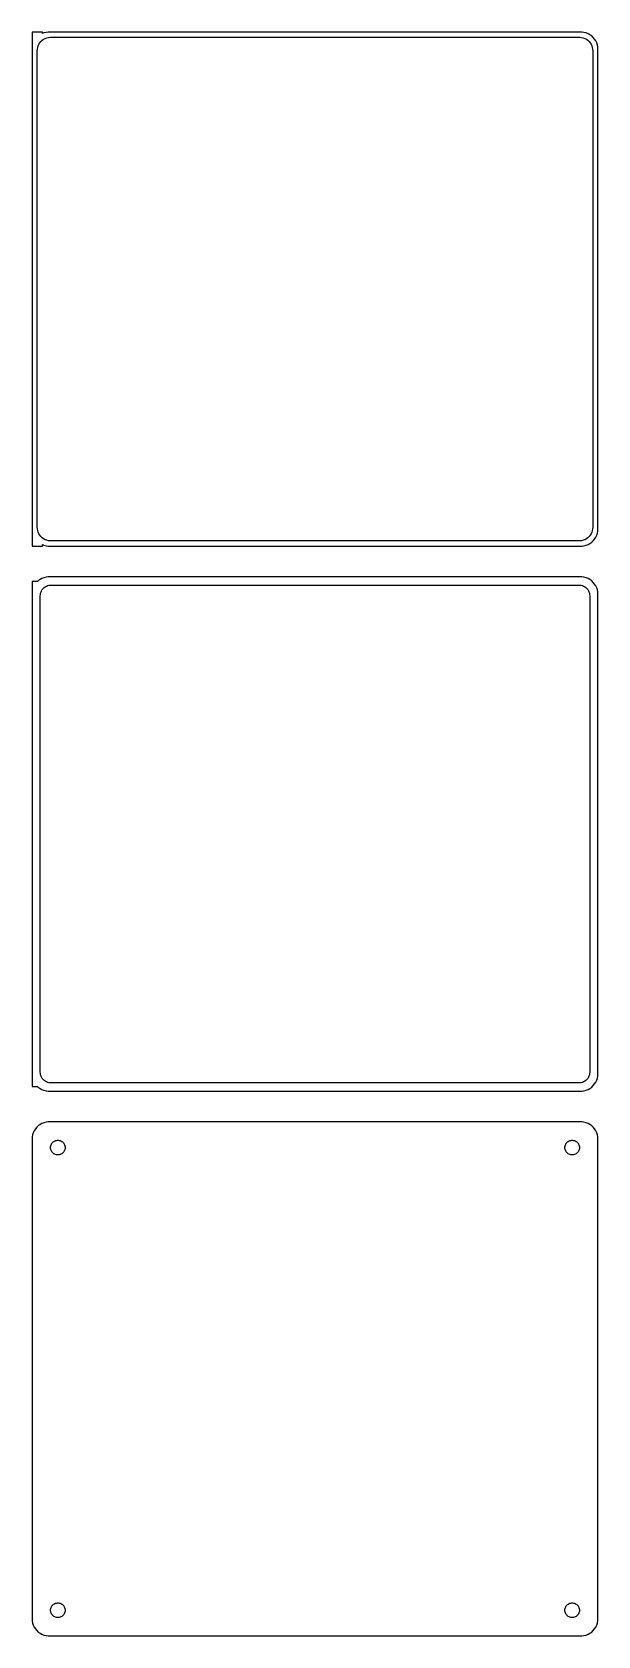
# Model space of a CAD drawing. Header units: metres. Extents: x -82 to 82, y 402 to 870.
import ezdxf

# ---------------------------------------------------------------- set-up
doc = ezdxf.new("R2010")
doc.units = ezdxf.units.M

msp = doc.modelspace()

# ---------------------------------------------------------------- linework, layer by layer
for p, q in [((-79.5, 869.979), (-82.5, 869.979)), ((-82.5, 869.979), (-82.5, 720.021)), ((-80.8743, 865.495), (-80.7191, 865.972)), ((-80.7191, 865.972), (-80.5052, 866.427)), ((-80.5052, 866.427), (-80.2361, 866.851)), ((-80.2361, 866.851), (-79.9159, 867.238)), ((-79.9159, 867.238), (-79.5497, 867.582)), ((-79.5497, 867.582), (-79.1433, 867.877)), ((-79.5, 869.575), (-79.5, 869.979)), ((-79.0451, 869.755), (-79.5, 869.575)), ((-79.1433, 867.877), (-78.7031, 868.119)), ((-78.4369, 869.911), (-79.0451, 869.755)), ((-78.7031, 868.119), (-78.2361, 868.304)), ((-77.8139, 869.99), (-78.4369, 869.911)), ((-78.2361, 868.304), (-77.7495, 868.429)), ((77.8139, 869.99), (-77.8139, 869.99)), ((-77.7495, 868.429), (-77.2512, 868.492)), ((-77.2512, 868.492), (77.2512, 868.492)), ((77.2512, 868.492), (77.7495, 868.429)), ((77.7495, 868.429), (78.2361, 868.304)), ((78.4369, 869.911), (77.8139, 869.99)), ((78.2361, 868.304), (78.7031, 868.119)), ((79.0451, 869.755), (78.4369, 869.911)), ((78.7031, 868.119), (79.1433, 867.877)), ((79.6289, 869.524), (79.0451, 869.755)), ((79.1433, 867.877), (79.5497, 867.582)), ((79.5497, 867.582), (79.9159, 867.238)), ((80.1791, 869.222), (79.6289, 869.524)), ((79.9159, 867.238), (80.2361, 866.851)), ((80.6871, 868.853), (80.1791, 869.222)), ((80.2361, 866.851), (80.5052, 866.427)), ((80.5052, 866.427), (80.7191, 865.972)), ((81.1448, 868.423), (80.6871, 868.853)), ((80.7191, 865.972), (80.8743, 865.495)), ((81.5451, 867.939), (81.1448, 868.423)), ((81.8815, 867.409), (81.5451, 867.939)), ((82.1489, 866.841), (81.8815, 867.409)), ((82.3429, 866.243), (82.1489, 866.841)), ((82.4606, 865.627), (82.3429, 866.243)), ((-81, 864.5), (-80.9685, 865.001)), ((-81, 725.5), (-81, 864.5)), ((-80.9685, 865.001), (-80.8743, 865.495)), ((80.8743, 865.495), (80.9685, 865.001)), ((80.9685, 865.001), (81, 864.5)), ((81, 864.5), (81, 725.5)), ((82.5, 865), (82.4606, 865.627)), ((82.5, 725), (82.5, 865)), ((-80.9685, 724.999), (-81, 725.5)), ((81, 725.5), (80.9685, 724.999)), ((-80.8743, 724.505), (-80.9685, 724.999)), ((-80.7191, 724.028), (-80.8743, 724.505)), ((-80.5052, 723.573), (-80.7191, 724.028)), ((-80.2361, 723.149), (-80.5052, 723.573)), ((-79.9159, 722.762), (-80.2361, 723.149)), ((-79.5497, 722.418), (-79.9159, 722.762)), ((-79.1433, 722.123), (-79.5497, 722.418)), ((-78.7031, 721.881), (-79.1433, 722.123)), ((-78.2361, 721.696), (-78.7031, 721.881)), ((-77.7495, 721.571), (-78.2361, 721.696)), ((-77.2512, 721.508), (-77.7495, 721.571)), ((77.2512, 721.508), (-77.2512, 721.508)), ((77.7495, 721.571), (77.2512, 721.508)), ((78.2361, 721.696), (77.7495, 721.571)), ((78.7031, 721.881), (78.2361, 721.696)), ((79.1433, 722.123), (78.7031, 721.881)), ((79.5497, 722.418), (79.1433, 722.123)), ((79.9159, 722.762), (79.5497, 722.418)), ((79.6289, 720.476), (80.1791, 720.778)), ((80.2361, 723.149), (79.9159, 722.762)), ((80.1791, 720.778), (80.6871, 721.147)), ((80.5052, 723.573), (80.2361, 723.149)), ((80.7191, 724.028), (80.5052, 723.573)), ((80.6871, 721.147), (81.1448, 721.577)), ((80.8743, 724.505), (80.7191, 724.028)), ((80.9685, 724.999), (80.8743, 724.505)), ((81.1448, 721.577), (81.5451, 722.061)), ((81.5451, 722.061), (81.8815, 722.591)), ((81.8815, 722.591), (82.1489, 723.159)), ((82.1489, 723.159), (82.3429, 723.757)), ((82.3429, 723.757), (82.4606, 724.373)), ((82.4606, 724.373), (82.5, 725)), ((-82.5, 720.021), (-79.5, 720.021)), ((-79.5, 720.021), (-79.5, 720.425)), ((-79.5, 720.425), (-79.0451, 720.245)), ((-79.0451, 720.245), (-78.4369, 720.089)), ((-78.4369, 720.089), (-77.8139, 720.01)), ((-77.8139, 720.01), (77.8139, 720.01)), ((77.8139, 720.01), (78.4369, 720.089)), ((78.4369, 720.089), (79.0451, 720.245)), ((79.0451, 720.245), (79.6289, 720.476)), ((-80.9, 709.653), (-82.5, 709.653)), ((-82.5, 709.653), (-82.5, 562.347)), ((-80.6871, 709.853), (-80.9, 709.653)), ((-80.1791, 710.222), (-80.6871, 709.853)), ((-79.6289, 710.524), (-80.1791, 710.222)), ((-79.8943, 706.646), (-79.7279, 707)), ((-79.7279, 707), (-79.5184, 707.33)), ((-79.0451, 710.755), (-79.6289, 710.524)), ((-79.5184, 707.33), (-79.2692, 707.631)), ((-79.2692, 707.631), (-78.9843, 707.899)), ((-78.4369, 710.911), (-79.0451, 710.755)), ((-78.9843, 707.899), (-78.668, 708.128)), ((-78.668, 708.128), (-78.3254, 708.317)), ((-77.8139, 710.99), (-78.4369, 710.911)), ((-78.3254, 708.317), (-77.9619, 708.461)), ((-77.9619, 708.461), (-77.5833, 708.558)), ((77.8139, 710.99), (-77.8139, 710.99)), ((-77.5833, 708.558), (-77.1955, 708.607)), ((-77.1955, 708.607), (77.1955, 708.607)), ((77.1955, 708.607), (77.5833, 708.558)), ((77.5833, 708.558), (77.9619, 708.461)), ((78.4369, 710.911), (77.8139, 710.99)), ((77.9619, 708.461), (78.3254, 708.317)), ((78.3254, 708.317), (78.668, 708.128)), ((79.0451, 710.755), (78.4369, 710.911)), ((78.668, 708.128), (78.9843, 707.899)), ((78.9843, 707.899), (79.2692, 707.631)), ((79.6289, 710.524), (79.0451, 710.755)), ((79.2692, 707.631), (79.5184, 707.33)), ((79.5184, 707.33), (79.7279, 707)), ((80.1791, 710.222), (79.6289, 710.524)), ((79.7279, 707), (79.8943, 706.646)), ((80.6871, 709.853), (80.1791, 710.222)), ((81.1448, 709.423), (80.6871, 709.853)), ((81.5451, 708.939), (81.1448, 709.423)), ((81.8815, 708.409), (81.5451, 708.939)), ((82.1489, 707.841), (81.8815, 708.409)), ((82.3429, 707.243), (82.1489, 707.841)), ((82.4606, 706.627), (82.3429, 707.243)), ((-80.1129, 705.5), (-80.0884, 705.89)), ((-80.1129, 566.5), (-80.1129, 705.5)), ((-80.0884, 705.89), (-80.0151, 706.274)), ((-80.0151, 706.274), (-79.8943, 706.646)), ((79.8943, 706.646), (80.0151, 706.274)), ((80.0151, 706.274), (80.0884, 705.89)), ((80.0884, 705.89), (80.1129, 705.5)), ((80.1129, 705.5), (80.1129, 566.5)), ((82.5, 706), (82.4606, 706.627)), ((82.5, 566), (82.5, 706)), ((-80.0884, 566.11), (-80.1129, 566.5)), ((80.1129, 566.5), (80.0884, 566.11)), ((-82.5, 562.347), (-80.9, 562.347)), ((-80.9, 562.347), (-80.6871, 562.147)), ((-80.6871, 562.147), (-80.1791, 561.778)), ((-80.1791, 561.778), (-79.6289, 561.476)), ((-80.0151, 565.726), (-80.0884, 566.11)), ((-79.8943, 565.354), (-80.0151, 565.726)), ((-79.7279, 565), (-79.8943, 565.354)), ((-79.5184, 564.67), (-79.7279, 565)), ((-79.2692, 564.369), (-79.5184, 564.67)), ((-78.9843, 564.101), (-79.2692, 564.369)), ((-78.668, 563.872), (-78.9843, 564.101)), ((-78.3254, 563.683), (-78.668, 563.872)), ((-77.9619, 563.539), (-78.3254, 563.683)), ((-77.5833, 563.442), (-77.9619, 563.539)), ((-77.1955, 563.393), (-77.5833, 563.442)), ((77.1955, 563.393), (-77.1955, 563.393)), ((77.5833, 563.442), (77.1955, 563.393)), ((77.9619, 563.539), (77.5833, 563.442)), ((78.3254, 563.683), (77.9619, 563.539)), ((78.668, 563.872), (78.3254, 563.683)), ((78.9843, 564.101), (78.668, 563.872)), ((79.2692, 564.369), (78.9843, 564.101)), ((79.5184, 564.67), (79.2692, 564.369)), ((79.7279, 565), (79.5184, 564.67)), ((79.6289, 561.476), (80.1791, 561.778)), ((79.8943, 565.354), (79.7279, 565)), ((80.0151, 565.726), (79.8943, 565.354)), ((80.0884, 566.11), (80.0151, 565.726)), ((80.1791, 561.778), (80.6871, 562.147)), ((80.6871, 562.147), (81.1448, 562.577)), ((81.1448, 562.577), (81.5451, 563.061)), ((81.5451, 563.061), (81.8815, 563.591)), ((81.8815, 563.591), (82.1489, 564.159)), ((82.1489, 564.159), (82.3429, 564.757)), ((82.3429, 564.757), (82.4606, 565.373)), ((82.4606, 565.373), (82.5, 566)), ((-79.6289, 561.476), (-79.0451, 561.245)), ((-79.0451, 561.245), (-78.4369, 561.089)), ((-78.4369, 561.089), (-77.8139, 561.01)), ((-77.8139, 561.01), (77.8139, 561.01)), ((77.8139, 561.01), (78.4369, 561.089)), ((78.4369, 561.089), (79.0451, 561.245)), ((79.0451, 561.245), (79.6289, 561.476)), ((-82.4606, 547.627), (-82.5, 547)), ((-82.3429, 548.243), (-82.4606, 547.627)), ((-82.1489, 548.841), (-82.3429, 548.243)), ((-81.8815, 549.409), (-82.1489, 548.841)), ((-81.5451, 549.939), (-81.8815, 549.409)), ((-81.1448, 550.423), (-81.5451, 549.939)), ((-80.6871, 550.853), (-81.1448, 550.423)), ((-80.1791, 551.222), (-80.6871, 550.853)), ((-79.6289, 551.524), (-80.1791, 551.222)), ((-79.0451, 551.755), (-79.6289, 551.524)), ((-78.4369, 551.911), (-79.0451, 551.755)), ((-77.8139, 551.99), (-78.4369, 551.911)), ((77.8139, 551.99), (-77.8139, 551.99)), ((78.4369, 551.911), (77.8139, 551.99)), ((79.0451, 551.755), (78.4369, 551.911)), ((79.6289, 551.524), (79.0451, 551.755)), ((80.1791, 551.222), (79.6289, 551.524)), ((80.6871, 550.853), (80.1791, 551.222)), ((81.1448, 550.423), (80.6871, 550.853)), ((81.5451, 549.939), (81.1448, 550.423)), ((81.8815, 549.409), (81.5451, 549.939)), ((82.1489, 548.841), (81.8815, 549.409)), ((82.3429, 548.243), (82.1489, 548.841)), ((82.4606, 547.627), (82.3429, 548.243)), ((82.5, 547), (82.4606, 547.627)), ((-82.5, 547), (-82.5, 407)), ((-77.1353, 544.5), (-77.1185, 544.768)), ((-77.1185, 544.232), (-77.1353, 544.5)), ((-77.1185, 544.768), (-77.0682, 545.031)), ((-77.0682, 543.969), (-77.1185, 544.232)), ((-77.0682, 545.031), (-76.9853, 545.286)), ((-76.9853, 543.714), (-77.0682, 543.969)), ((-76.9853, 545.286), (-76.8712, 545.529)), ((-76.8712, 543.471), (-76.9853, 543.714)), ((-76.8712, 545.529), (-76.7275, 545.755)), ((-76.7275, 543.245), (-76.8712, 543.471)), ((-76.7275, 545.755), (-76.5566, 545.962)), ((-76.5566, 543.038), (-76.7275, 543.245)), ((-76.5566, 545.962), (-76.3611, 546.145)), ((-76.3611, 542.855), (-76.5566, 543.038)), ((-76.3611, 546.145), (-76.1441, 546.303)), ((-76.1441, 546.303), (-75.9092, 546.432)), ((-75.9092, 546.432), (-75.6598, 546.531)), ((-75.6598, 546.531), (-75.4001, 546.597)), ((-75.4001, 546.597), (-75.1341, 546.631)), ((-75.1341, 546.631), (-74.8659, 546.631)), ((-74.8659, 546.631), (-74.5999, 546.597)), ((-74.5999, 546.597), (-74.3401, 546.531)), ((-74.3401, 546.531), (-74.0908, 546.432)), ((-74.0908, 546.432), (-73.8559, 546.303)), ((-73.8559, 546.303), (-73.6389, 546.145)), ((-73.6389, 546.145), (-73.4434, 545.962)), ((-73.4434, 543.038), (-73.6389, 542.855)), ((-73.4434, 545.962), (-73.2725, 545.755)), ((-73.2725, 543.245), (-73.4434, 543.038)), ((-73.2725, 545.755), (-73.1288, 545.529)), ((-73.1288, 543.471), (-73.2725, 543.245)), ((-73.1288, 545.529), (-73.0146, 545.286)), ((-73.0146, 543.714), (-73.1288, 543.471)), ((-73.0146, 545.286), (-72.9318, 545.031)), ((-72.9318, 543.969), (-73.0146, 543.714)), ((-72.9318, 545.031), (-72.8815, 544.768)), ((-72.8815, 544.232), (-72.9318, 543.969)), ((-72.8815, 544.768), (-72.8647, 544.5)), ((-72.8647, 544.5), (-72.8815, 544.232)), ((72.8647, 544.5), (72.8815, 544.768)), ((72.8815, 544.232), (72.8647, 544.5)), ((72.8815, 544.768), (72.9318, 545.031)), ((72.9318, 543.969), (72.8815, 544.232)), ((72.9318, 545.031), (73.0146, 545.286)), ((73.0146, 543.714), (72.9318, 543.969)), ((73.0146, 545.286), (73.1288, 545.529)), ((73.1288, 543.471), (73.0146, 543.714)), ((73.1288, 545.529), (73.2725, 545.755)), ((73.2725, 543.245), (73.1288, 543.471)), ((73.2725, 545.755), (73.4434, 545.962)), ((73.4434, 543.038), (73.2725, 543.245)), ((73.4434, 545.962), (73.6389, 546.145)), ((73.6389, 542.855), (73.4434, 543.038)), ((73.6389, 546.145), (73.8559, 546.303)), ((73.8559, 546.303), (74.0908, 546.432)), ((74.0908, 546.432), (74.3401, 546.531)), ((74.3401, 546.531), (74.5999, 546.597)), ((74.5999, 546.597), (74.8659, 546.631)), ((74.8659, 546.631), (75.1341, 546.631)), ((75.1341, 546.631), (75.4001, 546.597)), ((75.4001, 546.597), (75.6598, 546.531)), ((75.6598, 546.531), (75.9092, 546.432)), ((75.9092, 546.432), (76.1441, 546.303)), ((76.1441, 546.303), (76.3611, 546.145)), ((76.3611, 546.145), (76.5566, 545.962)), ((76.5566, 543.038), (76.3611, 542.855)), ((76.5566, 545.962), (76.7275, 545.755)), ((76.7275, 543.245), (76.5566, 543.038)), ((76.7275, 545.755), (76.8712, 545.529)), ((76.8712, 543.471), (76.7275, 543.245)), ((76.8712, 545.529), (76.9853, 545.286)), ((76.9853, 543.714), (76.8712, 543.471)), ((76.9853, 545.286), (77.0682, 545.031)), ((77.0682, 543.969), (76.9853, 543.714)), ((77.0682, 545.031), (77.1185, 544.768)), ((77.1185, 544.232), (77.0682, 543.969)), ((77.1185, 544.768), (77.1353, 544.5)), ((77.1353, 544.5), (77.1185, 544.232)), ((82.5, 407), (82.5, 547)), ((-76.1441, 542.697), (-76.3611, 542.855)), ((-75.9092, 542.568), (-76.1441, 542.697)), ((-75.6598, 542.469), (-75.9092, 542.568)), ((-75.4001, 542.403), (-75.6598, 542.469)), ((-75.1341, 542.369), (-75.4001, 542.403)), ((-74.8659, 542.369), (-75.1341, 542.369)), ((-74.5999, 542.403), (-74.8659, 542.369)), ((-74.3401, 542.469), (-74.5999, 542.403)), ((-74.0908, 542.568), (-74.3401, 542.469)), ((-73.8559, 542.697), (-74.0908, 542.568)), ((-73.6389, 542.855), (-73.8559, 542.697)), ((73.8559, 542.697), (73.6389, 542.855)), ((74.0908, 542.568), (73.8559, 542.697)), ((74.3401, 542.469), (74.0908, 542.568)), ((74.5999, 542.403), (74.3401, 542.469)), ((74.8659, 542.369), (74.5999, 542.403)), ((75.1341, 542.369), (74.8659, 542.369)), ((75.4001, 542.403), (75.1341, 542.369)), ((75.6598, 542.469), (75.4001, 542.403)), ((75.9092, 542.568), (75.6598, 542.469)), ((76.1441, 542.697), (75.9092, 542.568)), ((76.3611, 542.855), (76.1441, 542.697)), ((-77.1353, 409.5), (-77.1185, 409.768)), ((-77.1185, 409.232), (-77.1353, 409.5)), ((-77.1185, 409.768), (-77.0682, 410.031)), ((-77.0682, 408.969), (-77.1185, 409.232)), ((-77.0682, 410.031), (-76.9853, 410.286)), ((-76.9853, 408.714), (-77.0682, 408.969)), ((-76.9853, 410.286), (-76.8712, 410.529)), ((-76.8712, 408.471), (-76.9853, 408.714)), ((-76.8712, 410.529), (-76.7275, 410.755)), ((-76.7275, 408.245), (-76.8712, 408.471)), ((-76.7275, 410.755), (-76.5566, 410.962)), ((-76.5566, 408.038), (-76.7275, 408.245)), ((-76.5566, 410.962), (-76.3611, 411.145)), ((-76.3611, 407.855), (-76.5566, 408.038)), ((-76.3611, 411.145), (-76.1441, 411.303)), ((-76.1441, 407.697), (-76.3611, 407.855)), ((-76.1441, 411.303), (-75.9092, 411.432)), ((-75.9092, 407.568), (-76.1441, 407.697)), ((-75.9092, 411.432), (-75.6598, 411.531)), ((-75.6598, 407.469), (-75.9092, 407.568)), ((-75.6598, 411.531), (-75.4001, 411.597)), ((-75.4001, 407.403), (-75.6598, 407.469)), ((-75.4001, 411.597), (-75.1341, 411.631)), ((-75.1341, 407.369), (-75.4001, 407.403)), ((-75.1341, 411.631), (-74.8659, 411.631)), ((-74.8659, 407.369), (-75.1341, 407.369)), ((-74.8659, 411.631), (-74.5999, 411.597)), ((-74.5999, 407.403), (-74.8659, 407.369)), ((-74.5999, 411.597), (-74.3401, 411.531)), ((-74.3401, 407.469), (-74.5999, 407.403)), ((-74.3401, 411.531), (-74.0908, 411.432)), ((-74.0908, 407.568), (-74.3401, 407.469)), ((-74.0908, 411.432), (-73.8559, 411.303)), ((-73.8559, 407.697), (-74.0908, 407.568)), ((-73.8559, 411.303), (-73.6389, 411.145)), ((-73.6389, 407.855), (-73.8559, 407.697)), ((-73.6389, 411.145), (-73.4434, 410.962)), ((-73.4434, 408.038), (-73.6389, 407.855)), ((-73.4434, 410.962), (-73.2725, 410.755)), ((-73.2725, 408.245), (-73.4434, 408.038)), ((-73.2725, 410.755), (-73.1288, 410.529)), ((-73.1288, 408.471), (-73.2725, 408.245)), ((-73.1288, 410.529), (-73.0146, 410.286)), ((-73.0146, 408.714), (-73.1288, 408.471)), ((-73.0146, 410.286), (-72.9318, 410.031)), ((-72.9318, 408.969), (-73.0146, 408.714)), ((-72.9318, 410.031), (-72.8815, 409.768)), ((-72.8815, 409.232), (-72.9318, 408.969)), ((-72.8815, 409.768), (-72.8647, 409.5)), ((-72.8647, 409.5), (-72.8815, 409.232)), ((72.8647, 409.5), (72.8815, 409.768)), ((72.8815, 409.232), (72.8647, 409.5)), ((72.8815, 409.768), (72.9318, 410.031)), ((72.9318, 408.969), (72.8815, 409.232)), ((72.9318, 410.031), (73.0146, 410.286)), ((73.0146, 408.714), (72.9318, 408.969)), ((73.0146, 410.286), (73.1288, 410.529)), ((73.1288, 408.471), (73.0146, 408.714)), ((73.1288, 410.529), (73.2725, 410.755)), ((73.2725, 408.245), (73.1288, 408.471)), ((73.2725, 410.755), (73.4434, 410.962)), ((73.4434, 408.038), (73.2725, 408.245)), ((73.4434, 410.962), (73.6389, 411.145)), ((73.6389, 407.855), (73.4434, 408.038)), ((73.6389, 411.145), (73.8559, 411.303)), ((73.8559, 407.697), (73.6389, 407.855)), ((73.8559, 411.303), (74.0908, 411.432)), ((74.0908, 407.568), (73.8559, 407.697)), ((74.0908, 411.432), (74.3401, 411.531)), ((74.3401, 407.469), (74.0908, 407.568)), ((74.3401, 411.531), (74.5999, 411.597)), ((74.5999, 407.403), (74.3401, 407.469)), ((74.5999, 411.597), (74.8659, 411.631)), ((74.8659, 407.369), (74.5999, 407.403)), ((74.8659, 411.631), (75.1341, 411.631)), ((75.1341, 407.369), (74.8659, 407.369)), ((75.1341, 411.631), (75.4001, 411.597)), ((75.4001, 407.403), (75.1341, 407.369)), ((75.4001, 411.597), (75.6598, 411.531)), ((75.6598, 407.469), (75.4001, 407.403)), ((75.6598, 411.531), (75.9092, 411.432)), ((75.9092, 407.568), (75.6598, 407.469)), ((75.9092, 411.432), (76.1441, 411.303)), ((76.1441, 407.697), (75.9092, 407.568)), ((76.1441, 411.303), (76.3611, 411.145)), ((76.3611, 407.855), (76.1441, 407.697)), ((76.3611, 411.145), (76.5566, 410.962)), ((76.5566, 408.038), (76.3611, 407.855)), ((76.5566, 410.962), (76.7275, 410.755)), ((76.7275, 408.245), (76.5566, 408.038)), ((76.7275, 410.755), (76.8712, 410.529)), ((76.8712, 408.471), (76.7275, 408.245)), ((76.8712, 410.529), (76.9853, 410.286)), ((76.9853, 408.714), (76.8712, 408.471)), ((76.9853, 410.286), (77.0682, 410.031)), ((77.0682, 408.969), (76.9853, 408.714)), ((77.0682, 410.031), (77.1185, 409.768)), ((77.1185, 409.232), (77.0682, 408.969)), ((77.1185, 409.768), (77.1353, 409.5)), ((77.1353, 409.5), (77.1185, 409.232)), ((-82.5, 407), (-82.4606, 406.373)), ((-82.4606, 406.373), (-82.3429, 405.757)), ((-82.3429, 405.757), (-82.1489, 405.159)), ((-82.1489, 405.159), (-81.8815, 404.591)), ((-81.8815, 404.591), (-81.5451, 404.061)), ((-81.5451, 404.061), (-81.1448, 403.577)), ((-81.1448, 403.577), (-80.6871, 403.147)), ((-80.6871, 403.147), (-80.1791, 402.778)), ((-80.1791, 402.778), (-79.6289, 402.476)), ((-79.6289, 402.476), (-79.0451, 402.245)), ((79.0451, 402.245), (79.6289, 402.476)), ((79.6289, 402.476), (80.1791, 402.778)), ((80.1791, 402.778), (80.6871, 403.147)), ((80.6871, 403.147), (81.1448, 403.577)), ((81.1448, 403.577), (81.5451, 404.061)), ((81.5451, 404.061), (81.8815, 404.591)), ((81.8815, 404.591), (82.1489, 405.159)), ((82.1489, 405.159), (82.3429, 405.757)), ((82.3429, 405.757), (82.4606, 406.373)), ((82.4606, 406.373), (82.5, 407)), ((-79.0451, 402.245), (-78.4369, 402.089)), ((-78.4369, 402.089), (-77.8139, 402.01)), ((-77.8139, 402.01), (77.8139, 402.01)), ((77.8139, 402.01), (78.4369, 402.089)), ((78.4369, 402.089), (79.0451, 402.245))]:
    msp.add_line(p, q)

doc.saveas('drawing.dxf')
